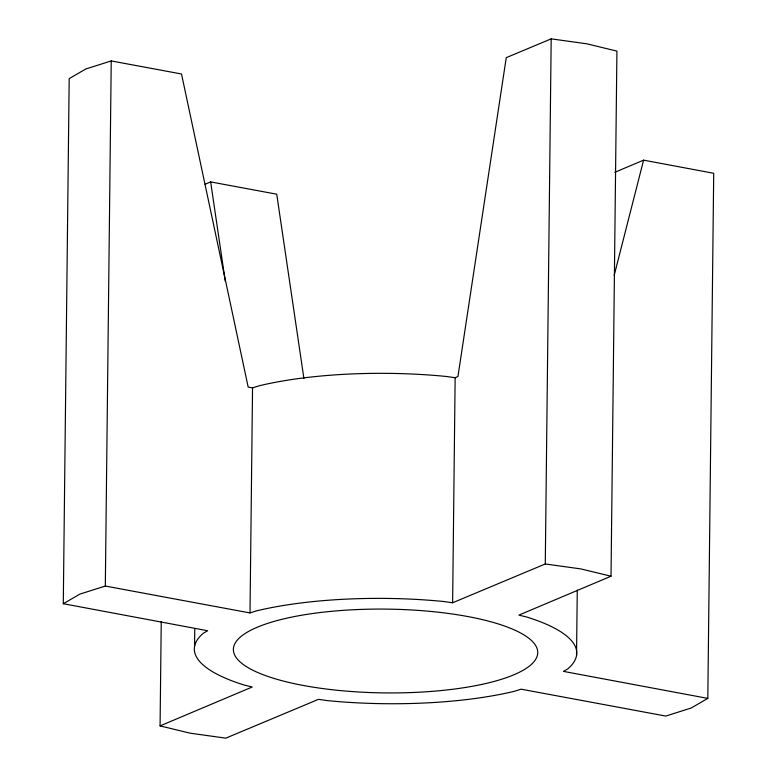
<?xml version="1.0" encoding="UTF-8"?>
<svg xmlns="http://www.w3.org/2000/svg" width="777" height="777" viewBox="0 0 777 777"><rect width="100%" height="100%" fill="white"/><g stroke="black" fill="none" stroke-linecap="round" stroke-linejoin="round"><path stroke-width="1.17" d="M161.247 621.59L160.072 725.893L252.224 687.004L244.386 685.1A191.191 52.651 0.6 0 1 203.302 633.245L207.653 630.739L63.287 603.719L69.192 78.603L85.878 68.959L111.228 60.936L181.507 73.99L248.174 387.072L252.544 387.878L259.149 385.79A191.191 52.651 0.6 0 1 445.862 376.418L455.147 377.709L457.944 376.544L506.254 57.663L551.184 38.85L586.82 43.813L616.928 51.107L611.023 576.223L518.871 615.112L526.709 617.016A191.191 52.651 0.6 0 1 567.793 668.871L563.442 671.377L707.808 698.397L713.713 173.281L643.589 160.159L614.801 172.309M63.287 603.719L79.973 594.075L105.322 586.052L111.228 60.936M194.561 646.687L194.765 628.544M105.322 586.052L250.009 612.936L252.544 387.878M250.009 612.936L256.614 610.839A191.191 52.651 0.6 0 1 443.337 601.466L452.622 602.767L455.147 377.709M452.622 602.767L545.279 563.966L551.184 38.85M576.534 655.429L577.272 590.093M614.17 275.427L643.589 160.159M707.808 698.397L691.122 708.041L665.772 716.064L521.085 689.18L514.481 691.277A191.191 52.651 0.6 0 1 327.758 700.65L318.473 699.349L225.816 738.15L190.18 733.187L160.072 725.893M205.079 184.275L210.664 181.915L276.729 194.192L303.914 378.525M545.279 563.966L580.914 568.929L611.023 576.223M210.664 181.915L225.252 281.235M303.584 685.518A152.175 41.9 0.6 0 0 537.558 654.535A152.175 41.9 0.6 0 0 315.501 613.131A152.175 41.9 0.6 0 0 303.584 685.518"/></g></svg>
